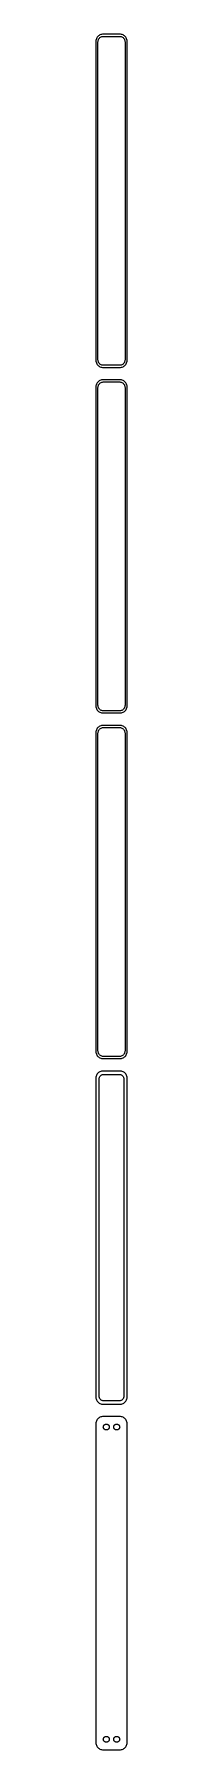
# Model space of a CAD drawing. Header units: metres. Extents: x -11 to 11, y 1125 to 2361.
import ezdxf

# ---------------------------------------------------------------- set-up
doc = ezdxf.new("R2010")
doc.units = ezdxf.units.M

msp = doc.modelspace()

# ---------------------------------------------------------------- linework, layer by layer
for p, q in [((-7.79507, 2360.76), (-8.37889, 2360.52)), ((-7.1869, 2360.91), (-7.79507, 2360.76)), ((-6.56395, 2360.99), (-7.1869, 2360.91)), ((6.56395, 2360.99), (-6.56395, 2360.99)), ((7.1869, 2360.91), (6.56395, 2360.99)), ((7.79507, 2360.76), (7.1869, 2360.91)), ((8.37889, 2360.52), (7.79507, 2360.76)), ((-11.2106, 2356.63), (-11.25, 2356)), ((-11.25, 2356), (-11.25, 2126)), ((-11.0929, 2357.24), (-11.2106, 2356.63)), ((-10.8989, 2357.84), (-11.0929, 2357.24)), ((-10.6315, 2358.41), (-10.8989, 2357.84)), ((-10.2951, 2358.94), (-10.6315, 2358.41)), ((-9.89484, 2359.42), (-10.2951, 2358.94)), ((-9.43712, 2359.85), (-9.89484, 2359.42)), ((-9.75, 2355.5), (-9.71844, 2356)), ((-9.75, 2126.5), (-9.75, 2355.5)), ((-9.71844, 2356), (-9.62433, 2356.49)), ((-9.62433, 2356.49), (-9.4691, 2356.97)), ((-9.4691, 2356.97), (-9.25522, 2357.43)), ((-8.92912, 2360.22), (-9.43712, 2359.85)), ((-9.25522, 2357.43), (-8.98605, 2357.85)), ((-8.98605, 2357.85), (-8.66586, 2358.24)), ((-8.37889, 2360.52), (-8.92912, 2360.22)), ((-8.66586, 2358.24), (-8.29968, 2358.58)), ((-8.29968, 2358.58), (-7.8933, 2358.88)), ((-7.8933, 2358.88), (-7.45311, 2359.12)), ((-7.45311, 2359.12), (-6.98605, 2359.3)), ((-6.98605, 2359.3), (-6.49951, 2359.43)), ((-6.49951, 2359.43), (-6.00116, 2359.49)), ((-6.00116, 2359.49), (6.00116, 2359.49)), ((6.00116, 2359.49), (6.49951, 2359.43)), ((6.49951, 2359.43), (6.98605, 2359.3)), ((6.98605, 2359.3), (7.45311, 2359.12)), ((7.45311, 2359.12), (7.8933, 2358.88)), ((7.8933, 2358.88), (8.29968, 2358.58)), ((8.29968, 2358.58), (8.66586, 2358.24)), ((8.92912, 2360.22), (8.37889, 2360.52)), ((8.66586, 2358.24), (8.98605, 2357.85)), ((9.43712, 2359.85), (8.92912, 2360.22)), ((8.98605, 2357.85), (9.25522, 2357.43)), ((9.25522, 2357.43), (9.4691, 2356.97)), ((9.89484, 2359.42), (9.43712, 2359.85)), ((9.4691, 2356.97), (9.62433, 2356.49)), ((9.62433, 2356.49), (9.71844, 2356)), ((9.71844, 2356), (9.75, 2355.5)), ((9.75, 2355.5), (9.75, 2126.5)), ((10.2951, 2358.94), (9.89484, 2359.42)), ((10.6315, 2358.41), (10.2951, 2358.94)), ((10.8989, 2357.84), (10.6315, 2358.41)), ((11.0929, 2357.24), (10.8989, 2357.84)), ((11.2106, 2356.63), (11.0929, 2357.24)), ((11.25, 2356), (11.2106, 2356.63)), ((11.25, 2126), (11.25, 2356)), ((-11.25, 2126), (-11.2106, 2125.37)), ((-9.71844, 2126), (-9.75, 2126.5)), ((-9.62433, 2125.51), (-9.71844, 2126)), ((9.71844, 2126), (9.62433, 2125.51)), ((9.75, 2126.5), (9.71844, 2126)), ((11.2106, 2125.37), (11.25, 2126)), ((-11.2106, 2125.37), (-11.0929, 2124.76)), ((-11.0929, 2124.76), (-10.8989, 2124.16)), ((-10.8989, 2124.16), (-10.6315, 2123.59)), ((-10.6315, 2123.59), (-10.2951, 2123.06)), ((-10.2951, 2123.06), (-9.89484, 2122.58)), ((-9.89484, 2122.58), (-9.43712, 2122.15)), ((-9.4691, 2125.03), (-9.62433, 2125.51)), ((-9.25522, 2124.57), (-9.4691, 2125.03)), ((-9.43712, 2122.15), (-8.92912, 2121.78)), ((-8.98605, 2124.15), (-9.25522, 2124.57)), ((-8.66586, 2123.76), (-8.98605, 2124.15)), ((-8.92912, 2121.78), (-8.37889, 2121.48)), ((-8.29968, 2123.42), (-8.66586, 2123.76)), ((-8.37889, 2121.48), (-7.79507, 2121.24)), ((-7.8933, 2123.12), (-8.29968, 2123.42)), ((-7.45311, 2122.88), (-7.8933, 2123.12)), ((-7.79507, 2121.24), (-7.1869, 2121.09)), ((-6.98605, 2122.7), (-7.45311, 2122.88)), ((-7.1869, 2121.09), (-6.56395, 2121.01)), ((-6.49951, 2122.57), (-6.98605, 2122.7)), ((-6.56395, 2121.01), (6.56395, 2121.01)), ((-6.00116, 2122.51), (-6.49951, 2122.57)), ((6.00116, 2122.51), (-6.00116, 2122.51)), ((6.49951, 2122.57), (6.00116, 2122.51)), ((6.98605, 2122.7), (6.49951, 2122.57)), ((6.56395, 2121.01), (7.1869, 2121.09)), ((7.45311, 2122.88), (6.98605, 2122.7)), ((7.1869, 2121.09), (7.79507, 2121.24)), ((7.8933, 2123.12), (7.45311, 2122.88)), ((7.79507, 2121.24), (8.37889, 2121.48)), ((8.29968, 2123.42), (7.8933, 2123.12)), ((8.66586, 2123.76), (8.29968, 2123.42)), ((8.37889, 2121.48), (8.92912, 2121.78)), ((8.98605, 2124.15), (8.66586, 2123.76)), ((8.92912, 2121.78), (9.43712, 2122.15)), ((9.25522, 2124.57), (8.98605, 2124.15)), ((9.4691, 2125.03), (9.25522, 2124.57)), ((9.43712, 2122.15), (9.89484, 2122.58)), ((9.62433, 2125.51), (9.4691, 2125.03)), ((9.89484, 2122.58), (10.2951, 2123.06)), ((10.2951, 2123.06), (10.6315, 2123.59)), ((10.6315, 2123.59), (10.8989, 2124.16)), ((10.8989, 2124.16), (11.0929, 2124.76)), ((11.0929, 2124.76), (11.2106, 2125.37)), ((-11.2106, 2107.63), (-11.25, 2107)), ((-11.25, 2107), (-11.25, 1877)), ((-11.0929, 2108.24), (-11.2106, 2107.63)), ((-10.8989, 2108.84), (-11.0929, 2108.24)), ((-10.6315, 2109.41), (-10.8989, 2108.84)), ((-10.2951, 2109.94), (-10.6315, 2109.41)), ((-9.89484, 2110.42), (-10.2951, 2109.94)), ((-9.43712, 2110.85), (-9.89484, 2110.42)), ((-9.75, 2106.5), (-9.71844, 2107)), ((-9.75, 1877.5), (-9.75, 2106.5)), ((-9.71844, 2107), (-9.62433, 2107.49)), ((-9.62433, 2107.49), (-9.4691, 2107.97)), ((-9.4691, 2107.97), (-9.25522, 2108.43)), ((-8.92912, 2111.22), (-9.43712, 2110.85)), ((-9.25522, 2108.43), (-8.98605, 2108.85)), ((-8.98605, 2108.85), (-8.66586, 2109.24)), ((-8.37889, 2111.52), (-8.92912, 2111.22)), ((-8.66586, 2109.24), (-8.29968, 2109.58)), ((-7.79507, 2111.76), (-8.37889, 2111.52)), ((-8.29968, 2109.58), (-7.8933, 2109.88)), ((-7.8933, 2109.88), (-7.45311, 2110.12)), ((-7.1869, 2111.91), (-7.79507, 2111.76)), ((-7.45311, 2110.12), (-6.98605, 2110.3)), ((-6.56395, 2111.99), (-7.1869, 2111.91)), ((-6.98605, 2110.3), (-6.49951, 2110.43)), ((6.56395, 2111.99), (-6.56395, 2111.99)), ((-6.49951, 2110.43), (-6.00116, 2110.49)), ((-6.00116, 2110.49), (6.00116, 2110.49)), ((6.00116, 2110.49), (6.49951, 2110.43)), ((6.49951, 2110.43), (6.98605, 2110.3)), ((7.1869, 2111.91), (6.56395, 2111.99)), ((6.98605, 2110.3), (7.45311, 2110.12)), ((7.79507, 2111.76), (7.1869, 2111.91)), ((7.45311, 2110.12), (7.8933, 2109.88)), ((8.37889, 2111.52), (7.79507, 2111.76)), ((7.8933, 2109.88), (8.29968, 2109.58)), ((8.29968, 2109.58), (8.66586, 2109.24)), ((8.92912, 2111.22), (8.37889, 2111.52)), ((8.66586, 2109.24), (8.98605, 2108.85)), ((9.43712, 2110.85), (8.92912, 2111.22)), ((8.98605, 2108.85), (9.25522, 2108.43)), ((9.25522, 2108.43), (9.4691, 2107.97)), ((9.89484, 2110.42), (9.43712, 2110.85)), ((9.4691, 2107.97), (9.62433, 2107.49)), ((9.62433, 2107.49), (9.71844, 2107)), ((9.71844, 2107), (9.75, 2106.5)), ((9.75, 2106.5), (9.75, 1877.5)), ((10.2951, 2109.94), (9.89484, 2110.42)), ((10.6315, 2109.41), (10.2951, 2109.94)), ((10.8989, 2108.84), (10.6315, 2109.41)), ((11.0929, 2108.24), (10.8989, 2108.84)), ((11.2106, 2107.63), (11.0929, 2108.24)), ((11.25, 2107), (11.2106, 2107.63)), ((11.25, 1877), (11.25, 2107)), ((-11.25, 1877), (-11.2106, 1876.37)), ((-11.2106, 1876.37), (-11.0929, 1875.76)), ((-11.0929, 1875.76), (-10.8989, 1875.16)), ((-10.8989, 1875.16), (-10.6315, 1874.59)), ((-10.6315, 1874.59), (-10.2951, 1874.06)), ((-10.2951, 1874.06), (-9.89484, 1873.58)), ((-9.89484, 1873.58), (-9.43712, 1873.15)), ((-9.71844, 1877), (-9.75, 1877.5)), ((-9.62433, 1876.51), (-9.71844, 1877)), ((-9.4691, 1876.03), (-9.62433, 1876.51)), ((-9.25522, 1875.57), (-9.4691, 1876.03)), ((-9.43712, 1873.15), (-8.92912, 1872.78)), ((-8.98605, 1875.15), (-9.25522, 1875.57)), ((-8.66586, 1874.76), (-8.98605, 1875.15)), ((-8.92912, 1872.78), (-8.37889, 1872.48)), ((-8.29968, 1874.42), (-8.66586, 1874.76)), ((-8.37889, 1872.48), (-7.79507, 1872.24)), ((-7.8933, 1874.12), (-8.29968, 1874.42)), ((-7.45311, 1873.88), (-7.8933, 1874.12)), ((-7.79507, 1872.24), (-7.1869, 1872.09)), ((-6.98605, 1873.7), (-7.45311, 1873.88)), ((-7.1869, 1872.09), (-6.56395, 1872.01)), ((-6.49951, 1873.57), (-6.98605, 1873.7)), ((-6.56395, 1872.01), (6.56395, 1872.01)), ((-6.00116, 1873.51), (-6.49951, 1873.57)), ((6.00116, 1873.51), (-6.00116, 1873.51)), ((6.49951, 1873.57), (6.00116, 1873.51)), ((6.98605, 1873.7), (6.49951, 1873.57)), ((6.56395, 1872.01), (7.1869, 1872.09)), ((7.45311, 1873.88), (6.98605, 1873.7)), ((7.1869, 1872.09), (7.79507, 1872.24)), ((7.8933, 1874.12), (7.45311, 1873.88)), ((7.79507, 1872.24), (8.37889, 1872.48)), ((8.29968, 1874.42), (7.8933, 1874.12)), ((8.66586, 1874.76), (8.29968, 1874.42)), ((8.37889, 1872.48), (8.92912, 1872.78)), ((8.98605, 1875.15), (8.66586, 1874.76)), ((8.92912, 1872.78), (9.43712, 1873.15)), ((9.25522, 1875.57), (8.98605, 1875.15)), ((9.4691, 1876.03), (9.25522, 1875.57)), ((9.43712, 1873.15), (9.89484, 1873.58)), ((9.62433, 1876.51), (9.4691, 1876.03)), ((9.71844, 1877), (9.62433, 1876.51)), ((9.75, 1877.5), (9.71844, 1877)), ((9.89484, 1873.58), (10.2951, 1874.06)), ((10.2951, 1874.06), (10.6315, 1874.59)), ((10.6315, 1874.59), (10.8989, 1875.16)), ((10.8989, 1875.16), (11.0929, 1875.76)), ((11.0929, 1875.76), (11.2106, 1876.37)), ((11.2106, 1876.37), (11.25, 1877)), ((-11.2106, 1858.63), (-11.25, 1858)), ((-11.25, 1858), (-11.25, 1628)), ((-11.0929, 1859.24), (-11.2106, 1858.63)), ((-10.8989, 1859.84), (-11.0929, 1859.24)), ((-10.6315, 1860.41), (-10.8989, 1859.84)), ((-10.2951, 1860.94), (-10.6315, 1860.41)), ((-9.89484, 1861.42), (-10.2951, 1860.94)), ((-9.43712, 1861.85), (-9.89484, 1861.42)), ((-9.75, 1857.5), (-9.71844, 1858)), ((-9.75, 1628.5), (-9.75, 1857.5)), ((-9.71844, 1858), (-9.62433, 1858.49)), ((-9.62433, 1858.49), (-9.4691, 1858.97)), ((-9.4691, 1858.97), (-9.25522, 1859.43)), ((-8.92912, 1862.22), (-9.43712, 1861.85)), ((-9.25522, 1859.43), (-8.98605, 1859.85)), ((-8.98605, 1859.85), (-8.66586, 1860.24)), ((-8.37889, 1862.52), (-8.92912, 1862.22)), ((-8.66586, 1860.24), (-8.29968, 1860.58)), ((-7.79507, 1862.76), (-8.37889, 1862.52)), ((-8.29968, 1860.58), (-7.8933, 1860.88)), ((-7.8933, 1860.88), (-7.45311, 1861.12)), ((-7.1869, 1862.91), (-7.79507, 1862.76)), ((-7.45311, 1861.12), (-6.98605, 1861.3)), ((-6.56395, 1862.99), (-7.1869, 1862.91)), ((-6.98605, 1861.3), (-6.49951, 1861.43)), ((6.56395, 1862.99), (-6.56395, 1862.99)), ((-6.49951, 1861.43), (-6.00116, 1861.49)), ((-6.00116, 1861.49), (6.00116, 1861.49)), ((6.00116, 1861.49), (6.49951, 1861.43)), ((6.49951, 1861.43), (6.98605, 1861.3)), ((7.1869, 1862.91), (6.56395, 1862.99)), ((6.98605, 1861.3), (7.45311, 1861.12)), ((7.79507, 1862.76), (7.1869, 1862.91)), ((7.45311, 1861.12), (7.8933, 1860.88)), ((8.37889, 1862.52), (7.79507, 1862.76)), ((7.8933, 1860.88), (8.29968, 1860.58)), ((8.29968, 1860.58), (8.66586, 1860.24)), ((8.92912, 1862.22), (8.37889, 1862.52)), ((8.66586, 1860.24), (8.98605, 1859.85)), ((9.43712, 1861.85), (8.92912, 1862.22)), ((8.98605, 1859.85), (9.25522, 1859.43)), ((9.25522, 1859.43), (9.4691, 1858.97)), ((9.89484, 1861.42), (9.43712, 1861.85)), ((9.4691, 1858.97), (9.62433, 1858.49)), ((9.62433, 1858.49), (9.71844, 1858)), ((9.71844, 1858), (9.75, 1857.5)), ((9.75, 1857.5), (9.75, 1628.5)), ((10.2951, 1860.94), (9.89484, 1861.42)), ((10.6315, 1860.41), (10.2951, 1860.94)), ((10.8989, 1859.84), (10.6315, 1860.41)), ((11.0929, 1859.24), (10.8989, 1859.84)), ((11.2106, 1858.63), (11.0929, 1859.24)), ((11.25, 1858), (11.2106, 1858.63)), ((11.25, 1628), (11.25, 1858)), ((-11.25, 1628), (-11.2106, 1627.37)), ((-11.2106, 1627.37), (-11.0929, 1626.76)), ((-11.0929, 1626.76), (-10.8989, 1626.16)), ((-10.8989, 1626.16), (-10.6315, 1625.59)), ((-10.6315, 1625.59), (-10.2951, 1625.06)), ((-10.2951, 1625.06), (-9.89484, 1624.58)), ((-9.89484, 1624.58), (-9.43712, 1624.15)), ((-9.71844, 1628), (-9.75, 1628.5)), ((-9.62433, 1627.51), (-9.71844, 1628)), ((-9.4691, 1627.03), (-9.62433, 1627.51)), ((-9.25522, 1626.57), (-9.4691, 1627.03)), ((-9.43712, 1624.15), (-8.92912, 1623.78)), ((-8.98605, 1626.15), (-9.25522, 1626.57)), ((-8.66586, 1625.76), (-8.98605, 1626.15)), ((-8.92912, 1623.78), (-8.37889, 1623.48)), ((-8.29968, 1625.42), (-8.66586, 1625.76)), ((-8.37889, 1623.48), (-7.79507, 1623.24)), ((-7.8933, 1625.12), (-8.29968, 1625.42)), ((-7.45311, 1624.88), (-7.8933, 1625.12)), ((-7.79507, 1623.24), (-7.1869, 1623.09)), ((-6.98605, 1624.7), (-7.45311, 1624.88)), ((-7.1869, 1623.09), (-6.56395, 1623.01)), ((-6.49951, 1624.57), (-6.98605, 1624.7)), ((-6.56395, 1623.01), (6.56395, 1623.01)), ((-6.00116, 1624.51), (-6.49951, 1624.57)), ((6.00116, 1624.51), (-6.00116, 1624.51)), ((6.49951, 1624.57), (6.00116, 1624.51)), ((6.98605, 1624.7), (6.49951, 1624.57)), ((6.56395, 1623.01), (7.1869, 1623.09)), ((7.45311, 1624.88), (6.98605, 1624.7)), ((7.1869, 1623.09), (7.79507, 1623.24)), ((7.8933, 1625.12), (7.45311, 1624.88)), ((7.79507, 1623.24), (8.37889, 1623.48)), ((8.29968, 1625.42), (7.8933, 1625.12)), ((8.66586, 1625.76), (8.29968, 1625.42)), ((8.37889, 1623.48), (8.92912, 1623.78)), ((8.98605, 1626.15), (8.66586, 1625.76)), ((8.92912, 1623.78), (9.43712, 1624.15)), ((9.25522, 1626.57), (8.98605, 1626.15)), ((9.4691, 1627.03), (9.25522, 1626.57)), ((9.43712, 1624.15), (9.89484, 1624.58)), ((9.62433, 1627.51), (9.4691, 1627.03)), ((9.71844, 1628), (9.62433, 1627.51)), ((9.75, 1628.5), (9.71844, 1628)), ((9.89484, 1624.58), (10.2951, 1625.06)), ((10.2951, 1625.06), (10.6315, 1625.59)), ((10.6315, 1625.59), (10.8989, 1626.16)), ((10.8989, 1626.16), (11.0929, 1626.76)), ((11.0929, 1626.76), (11.2106, 1627.37)), ((11.2106, 1627.37), (11.25, 1628)), ((-11.2106, 1609.63), (-11.25, 1609)), ((-11.25, 1609), (-11.25, 1379)), ((-11.0929, 1610.24), (-11.2106, 1609.63)), ((-10.8989, 1610.84), (-11.0929, 1610.24)), ((-10.6315, 1611.41), (-10.8989, 1610.84)), ((-10.2951, 1611.94), (-10.6315, 1611.41)), ((-9.89484, 1612.42), (-10.2951, 1611.94)), ((-9.43712, 1612.85), (-9.89484, 1612.42)), ((-8.92912, 1613.22), (-9.43712, 1612.85)), ((-8.37889, 1613.52), (-8.92912, 1613.22)), ((-8.86292, 1608.5), (-8.83836, 1608.89)), ((-8.86292, 1379.5), (-8.86292, 1608.5)), ((-8.83836, 1608.89), (-8.76512, 1609.27)), ((-8.76512, 1609.27), (-8.64432, 1609.65)), ((-8.64432, 1609.65), (-8.47786, 1610)), ((-8.47786, 1610), (-8.2684, 1610.33)), ((-7.79507, 1613.76), (-8.37889, 1613.52)), ((-8.2684, 1610.33), (-8.01921, 1610.63)), ((-8.01921, 1610.63), (-7.73424, 1610.9)), ((-7.1869, 1613.91), (-7.79507, 1613.76)), ((-7.73424, 1610.9), (-7.41798, 1611.13)), ((-7.41798, 1611.13), (-7.07541, 1611.32)), ((-6.56395, 1613.99), (-7.1869, 1613.91)), ((-7.07541, 1611.32), (-6.71194, 1611.46)), ((-6.71194, 1611.46), (-6.3333, 1611.56)), ((6.56395, 1613.99), (-6.56395, 1613.99)), ((-6.3333, 1611.56), (-5.94545, 1611.61)), ((-5.94545, 1611.61), (5.94545, 1611.61)), ((5.94545, 1611.61), (6.3333, 1611.56)), ((6.3333, 1611.56), (6.71194, 1611.46)), ((7.1869, 1613.91), (6.56395, 1613.99)), ((6.71194, 1611.46), (7.07541, 1611.32)), ((7.07541, 1611.32), (7.41798, 1611.13)), ((7.79507, 1613.76), (7.1869, 1613.91)), ((7.41798, 1611.13), (7.73424, 1610.9)), ((7.73424, 1610.9), (8.01921, 1610.63)), ((8.37889, 1613.52), (7.79507, 1613.76)), ((8.01921, 1610.63), (8.2684, 1610.33)), ((8.2684, 1610.33), (8.47786, 1610)), ((8.92912, 1613.22), (8.37889, 1613.52)), ((8.47786, 1610), (8.64432, 1609.65)), ((8.64432, 1609.65), (8.76512, 1609.27)), ((8.76512, 1609.27), (8.83836, 1608.89)), ((8.83836, 1608.89), (8.86292, 1608.5)), ((8.86292, 1608.5), (8.86292, 1379.5)), ((9.43712, 1612.85), (8.92912, 1613.22)), ((9.89484, 1612.42), (9.43712, 1612.85)), ((10.2951, 1611.94), (9.89484, 1612.42)), ((10.6315, 1611.41), (10.2951, 1611.94)), ((10.8989, 1610.84), (10.6315, 1611.41)), ((11.0929, 1610.24), (10.8989, 1610.84)), ((11.2106, 1609.63), (11.0929, 1610.24)), ((11.25, 1609), (11.2106, 1609.63)), ((11.25, 1379), (11.25, 1609)), ((-11.25, 1379), (-11.2106, 1378.37)), ((-11.2106, 1378.37), (-11.0929, 1377.76)), ((-11.0929, 1377.76), (-10.8989, 1377.16)), ((-10.8989, 1377.16), (-10.6315, 1376.59)), ((-10.6315, 1376.59), (-10.2951, 1376.06)), ((-10.2951, 1376.06), (-9.89484, 1375.58)), ((-9.89484, 1375.58), (-9.43712, 1375.15)), ((-9.43712, 1375.15), (-8.92912, 1374.78)), ((-8.92912, 1374.78), (-8.37889, 1374.48)), ((-8.83836, 1379.11), (-8.86292, 1379.5)), ((-8.76512, 1378.73), (-8.83836, 1379.11)), ((-8.64432, 1378.35), (-8.76512, 1378.73)), ((-8.47786, 1378), (-8.64432, 1378.35)), ((-8.2684, 1377.67), (-8.47786, 1378)), ((-8.37889, 1374.48), (-7.79507, 1374.24)), ((-8.01921, 1377.37), (-8.2684, 1377.67)), ((-7.73424, 1377.1), (-8.01921, 1377.37)), ((-7.79507, 1374.24), (-7.1869, 1374.09)), ((-7.41798, 1376.87), (-7.73424, 1377.1)), ((-7.07541, 1376.68), (-7.41798, 1376.87)), ((-7.1869, 1374.09), (-6.56395, 1374.01)), ((-6.71194, 1376.54), (-7.07541, 1376.68)), ((-6.3333, 1376.44), (-6.71194, 1376.54)), ((-6.56395, 1374.01), (6.56395, 1374.01)), ((-5.94545, 1376.39), (-6.3333, 1376.44)), ((5.94545, 1376.39), (-5.94545, 1376.39)), ((6.3333, 1376.44), (5.94545, 1376.39)), ((6.71194, 1376.54), (6.3333, 1376.44)), ((6.56395, 1374.01), (7.1869, 1374.09)), ((7.07541, 1376.68), (6.71194, 1376.54)), ((7.41798, 1376.87), (7.07541, 1376.68)), ((7.1869, 1374.09), (7.79507, 1374.24)), ((7.73424, 1377.1), (7.41798, 1376.87)), ((8.01921, 1377.37), (7.73424, 1377.1)), ((7.79507, 1374.24), (8.37889, 1374.48)), ((8.2684, 1377.67), (8.01921, 1377.37)), ((8.47786, 1378), (8.2684, 1377.67)), ((8.37889, 1374.48), (8.92912, 1374.78)), ((8.64432, 1378.35), (8.47786, 1378)), ((8.76512, 1378.73), (8.64432, 1378.35)), ((8.83836, 1379.11), (8.76512, 1378.73)), ((8.86292, 1379.5), (8.83836, 1379.11)), ((8.92912, 1374.78), (9.43712, 1375.15)), ((9.43712, 1375.15), (9.89484, 1375.58)), ((9.89484, 1375.58), (10.2951, 1376.06)), ((10.2951, 1376.06), (10.6315, 1376.59)), ((10.6315, 1376.59), (10.8989, 1377.16)), ((10.8989, 1377.16), (11.0929, 1377.76)), ((11.0929, 1377.76), (11.2106, 1378.37)), ((11.2106, 1378.37), (11.25, 1379)), ((-11.2106, 1360.63), (-11.25, 1360)), ((-11.25, 1360), (-11.25, 1130)), ((-11.0929, 1361.24), (-11.2106, 1360.63)), ((-10.8989, 1361.84), (-11.0929, 1361.24)), ((-10.6315, 1362.41), (-10.8989, 1361.84)), ((-10.2951, 1362.94), (-10.6315, 1362.41)), ((-9.89484, 1363.42), (-10.2951, 1362.94)), ((-9.43712, 1363.85), (-9.89484, 1363.42)), ((-8.92912, 1364.22), (-9.43712, 1363.85)), ((-8.37889, 1364.52), (-8.92912, 1364.22)), ((-7.79507, 1364.76), (-8.37889, 1364.52)), ((-7.1869, 1364.91), (-7.79507, 1364.76)), ((-6.56395, 1364.99), (-7.1869, 1364.91)), ((6.56395, 1364.99), (-6.56395, 1364.99)), ((-4.40984, 1359.53), (-4.1501, 1359.6)), ((-4.1501, 1359.6), (-3.88406, 1359.63)), ((-3.88406, 1359.63), (-3.61592, 1359.63)), ((-3.61592, 1359.63), (-3.34988, 1359.6)), ((-3.34988, 1359.6), (-3.09015, 1359.53)), ((3.09015, 1359.53), (3.34988, 1359.6)), ((3.34988, 1359.6), (3.61592, 1359.63)), ((3.61592, 1359.63), (3.88406, 1359.63)), ((3.88406, 1359.63), (4.1501, 1359.6)), ((4.1501, 1359.6), (4.40984, 1359.53)), ((7.1869, 1364.91), (6.56395, 1364.99)), ((7.79507, 1364.76), (7.1869, 1364.91)), ((8.37889, 1364.52), (7.79507, 1364.76)), ((8.92912, 1364.22), (8.37889, 1364.52)), ((9.43712, 1363.85), (8.92912, 1364.22)), ((9.89484, 1363.42), (9.43712, 1363.85)), ((10.2951, 1362.94), (9.89484, 1363.42)), ((10.6315, 1362.41), (10.2951, 1362.94)), ((10.8989, 1361.84), (10.6315, 1362.41)), ((11.0929, 1361.24), (10.8989, 1361.84)), ((11.2106, 1360.63), (11.0929, 1361.24)), ((11.25, 1360), (11.2106, 1360.63)), ((11.25, 1130), (11.25, 1360)), ((-5.88528, 1357.5), (-5.86845, 1357.77)), ((-5.86845, 1357.23), (-5.88528, 1357.5)), ((-5.86845, 1357.77), (-5.81821, 1358.03)), ((-5.81821, 1356.97), (-5.86845, 1357.23)), ((-5.81821, 1358.03), (-5.73534, 1358.29)), ((-5.73534, 1356.71), (-5.81821, 1356.97)), ((-5.73534, 1358.29), (-5.62117, 1358.53)), ((-5.62117, 1356.47), (-5.73534, 1356.71)), ((-5.62117, 1358.53), (-5.47748, 1358.76)), ((-5.47748, 1356.24), (-5.62117, 1356.47)), ((-5.47748, 1358.76), (-5.30655, 1358.96)), ((-5.30655, 1356.04), (-5.47748, 1356.24)), ((-5.30655, 1358.96), (-5.11108, 1359.15)), ((-5.11108, 1355.85), (-5.30655, 1356.04)), ((-5.11108, 1359.15), (-4.89413, 1359.3)), ((-4.89413, 1355.7), (-5.11108, 1355.85)), ((-4.89413, 1359.3), (-4.65915, 1359.43)), ((-4.65915, 1355.57), (-4.89413, 1355.7)), ((-4.65915, 1359.43), (-4.40984, 1359.53)), ((-4.40984, 1355.47), (-4.65915, 1355.57)), ((-4.1501, 1355.4), (-4.40984, 1355.47)), ((-3.88406, 1355.37), (-4.1501, 1355.4)), ((-3.61592, 1355.37), (-3.88406, 1355.37)), ((-3.34988, 1355.4), (-3.61592, 1355.37)), ((-3.09015, 1355.47), (-3.34988, 1355.4)), ((-3.09015, 1359.53), (-2.84084, 1359.43)), ((-2.84084, 1355.57), (-3.09015, 1355.47)), ((-2.84084, 1359.43), (-2.60585, 1359.3)), ((-2.60585, 1355.7), (-2.84084, 1355.57)), ((-2.60585, 1359.3), (-2.3889, 1359.15)), ((-2.3889, 1355.85), (-2.60585, 1355.7)), ((-2.3889, 1359.15), (-2.19344, 1358.96)), ((-2.19344, 1356.04), (-2.3889, 1355.85)), ((-2.19344, 1358.96), (-2.02251, 1358.76)), ((-2.02251, 1356.24), (-2.19344, 1356.04)), ((-2.02251, 1358.76), (-1.87881, 1358.53)), ((-1.87881, 1356.47), (-2.02251, 1356.24)), ((-1.87881, 1358.53), (-1.76465, 1358.29)), ((-1.76465, 1356.71), (-1.87881, 1356.47)), ((-1.76465, 1358.29), (-1.68178, 1358.03)), ((-1.68178, 1356.97), (-1.76465, 1356.71)), ((-1.68178, 1358.03), (-1.63153, 1357.77)), ((-1.63153, 1357.23), (-1.68178, 1356.97)), ((-1.63153, 1357.77), (-1.6147, 1357.5)), ((-1.6147, 1357.5), (-1.63153, 1357.23)), ((1.6147, 1357.5), (1.63153, 1357.77)), ((1.63153, 1357.23), (1.6147, 1357.5)), ((1.63153, 1357.77), (1.68178, 1358.03)), ((1.68178, 1356.97), (1.63153, 1357.23)), ((1.68178, 1358.03), (1.76465, 1358.29)), ((1.76465, 1356.71), (1.68178, 1356.97)), ((1.76465, 1358.29), (1.87881, 1358.53)), ((1.87881, 1356.47), (1.76465, 1356.71)), ((1.87881, 1358.53), (2.02251, 1358.76)), ((2.02251, 1356.24), (1.87881, 1356.47)), ((2.02251, 1358.76), (2.19344, 1358.96)), ((2.19344, 1356.04), (2.02251, 1356.24)), ((2.19344, 1358.96), (2.3889, 1359.15)), ((2.3889, 1355.85), (2.19344, 1356.04)), ((2.3889, 1359.15), (2.60585, 1359.3)), ((2.60585, 1355.7), (2.3889, 1355.85)), ((2.60585, 1359.3), (2.84084, 1359.43)), ((2.84084, 1355.57), (2.60585, 1355.7)), ((2.84084, 1359.43), (3.09015, 1359.53)), ((3.09015, 1355.47), (2.84084, 1355.57)), ((3.34988, 1355.4), (3.09015, 1355.47)), ((3.61592, 1355.37), (3.34988, 1355.4)), ((3.88406, 1355.37), (3.61592, 1355.37)), ((4.1501, 1355.4), (3.88406, 1355.37)), ((4.40984, 1355.47), (4.1501, 1355.4)), ((4.40984, 1359.53), (4.65915, 1359.43)), ((4.65915, 1355.57), (4.40984, 1355.47)), ((4.65915, 1359.43), (4.89413, 1359.3)), ((4.89413, 1355.7), (4.65915, 1355.57)), ((4.89413, 1359.3), (5.11108, 1359.15)), ((5.11108, 1355.85), (4.89413, 1355.7)), ((5.11108, 1359.15), (5.30655, 1358.96)), ((5.30655, 1356.04), (5.11108, 1355.85)), ((5.30655, 1358.96), (5.47748, 1358.76)), ((5.47748, 1356.24), (5.30655, 1356.04)), ((5.47748, 1358.76), (5.62117, 1358.53)), ((5.62117, 1356.47), (5.47748, 1356.24)), ((5.62117, 1358.53), (5.73534, 1358.29)), ((5.73534, 1356.71), (5.62117, 1356.47)), ((5.73534, 1358.29), (5.81821, 1358.03)), ((5.81821, 1356.97), (5.73534, 1356.71)), ((5.81821, 1358.03), (5.86845, 1357.77)), ((5.86845, 1357.23), (5.81821, 1356.97)), ((5.86845, 1357.77), (5.88528, 1357.5)), ((5.88528, 1357.5), (5.86845, 1357.23)), ((-11.25, 1130), (-11.2106, 1129.37)), ((-11.2106, 1129.37), (-11.0929, 1128.76)), ((-11.0929, 1128.76), (-10.8989, 1128.16)), ((-10.8989, 1128.16), (-10.6315, 1127.59)), ((-10.6315, 1127.59), (-10.2951, 1127.06)), ((-10.2951, 1127.06), (-9.89484, 1126.58)), ((-9.89484, 1126.58), (-9.43712, 1126.15)), ((-9.43712, 1126.15), (-8.92912, 1125.78)), ((-8.92912, 1125.78), (-8.37889, 1125.48)), ((-8.37889, 1125.48), (-7.79507, 1125.24)), ((-7.79507, 1125.24), (-7.1869, 1125.09)), ((-7.1869, 1125.09), (-6.56395, 1125.01)), ((-6.56395, 1125.01), (6.56395, 1125.01)), ((-5.88528, 1132.5), (-5.86845, 1132.77)), ((-5.86845, 1132.23), (-5.88528, 1132.5)), ((-5.86845, 1132.77), (-5.81821, 1133.03)), ((-5.81821, 1131.97), (-5.86845, 1132.23)), ((-5.81821, 1133.03), (-5.73534, 1133.29)), ((-5.73534, 1131.71), (-5.81821, 1131.97)), ((-5.73534, 1133.29), (-5.62117, 1133.53)), ((-5.62117, 1131.47), (-5.73534, 1131.71)), ((-5.62117, 1133.53), (-5.47748, 1133.76)), ((-5.47748, 1131.24), (-5.62117, 1131.47)), ((-5.47748, 1133.76), (-5.30655, 1133.96)), ((-5.30655, 1131.04), (-5.47748, 1131.24)), ((-5.30655, 1133.96), (-5.11108, 1134.15)), ((-5.11108, 1130.85), (-5.30655, 1131.04)), ((-5.11108, 1134.15), (-4.89413, 1134.3)), ((-4.89413, 1130.7), (-5.11108, 1130.85)), ((-4.89413, 1134.3), (-4.65915, 1134.43)), ((-4.65915, 1130.57), (-4.89413, 1130.7)), ((-4.65915, 1134.43), (-4.40984, 1134.53)), ((-4.40984, 1130.47), (-4.65915, 1130.57)), ((-4.40984, 1134.53), (-4.1501, 1134.6)), ((-4.1501, 1130.4), (-4.40984, 1130.47)), ((-4.1501, 1134.6), (-3.88406, 1134.63)), ((-3.88406, 1130.37), (-4.1501, 1130.4)), ((-3.88406, 1134.63), (-3.61592, 1134.63)), ((-3.61592, 1130.37), (-3.88406, 1130.37)), ((-3.61592, 1134.63), (-3.34988, 1134.6)), ((-3.34988, 1130.4), (-3.61592, 1130.37)), ((-3.34988, 1134.6), (-3.09015, 1134.53)), ((-3.09015, 1130.47), (-3.34988, 1130.4)), ((-3.09015, 1134.53), (-2.84084, 1134.43)), ((-2.84084, 1130.57), (-3.09015, 1130.47)), ((-2.84084, 1134.43), (-2.60585, 1134.3)), ((-2.60585, 1130.7), (-2.84084, 1130.57)), ((-2.60585, 1134.3), (-2.3889, 1134.15)), ((-2.3889, 1130.85), (-2.60585, 1130.7)), ((-2.3889, 1134.15), (-2.19344, 1133.96)), ((-2.19344, 1131.04), (-2.3889, 1130.85)), ((-2.19344, 1133.96), (-2.02251, 1133.76)), ((-2.02251, 1131.24), (-2.19344, 1131.04)), ((-2.02251, 1133.76), (-1.87881, 1133.53)), ((-1.87881, 1131.47), (-2.02251, 1131.24)), ((-1.87881, 1133.53), (-1.76465, 1133.29)), ((-1.76465, 1131.71), (-1.87881, 1131.47)), ((-1.76465, 1133.29), (-1.68178, 1133.03)), ((-1.68178, 1131.97), (-1.76465, 1131.71)), ((-1.68178, 1133.03), (-1.63153, 1132.77)), ((-1.63153, 1132.23), (-1.68178, 1131.97)), ((-1.63153, 1132.77), (-1.6147, 1132.5)), ((-1.6147, 1132.5), (-1.63153, 1132.23)), ((1.6147, 1132.5), (1.63153, 1132.77)), ((1.63153, 1132.23), (1.6147, 1132.5)), ((1.63153, 1132.77), (1.68178, 1133.03)), ((1.68178, 1131.97), (1.63153, 1132.23)), ((1.68178, 1133.03), (1.76465, 1133.29)), ((1.76465, 1131.71), (1.68178, 1131.97)), ((1.76465, 1133.29), (1.87881, 1133.53)), ((1.87881, 1131.47), (1.76465, 1131.71)), ((1.87881, 1133.53), (2.02251, 1133.76)), ((2.02251, 1131.24), (1.87881, 1131.47)), ((2.02251, 1133.76), (2.19344, 1133.96)), ((2.19344, 1131.04), (2.02251, 1131.24)), ((2.19344, 1133.96), (2.3889, 1134.15)), ((2.3889, 1130.85), (2.19344, 1131.04)), ((2.3889, 1134.15), (2.60585, 1134.3)), ((2.60585, 1130.7), (2.3889, 1130.85)), ((2.60585, 1134.3), (2.84084, 1134.43)), ((2.84084, 1130.57), (2.60585, 1130.7)), ((2.84084, 1134.43), (3.09015, 1134.53)), ((3.09015, 1130.47), (2.84084, 1130.57)), ((3.09015, 1134.53), (3.34988, 1134.6)), ((3.34988, 1130.4), (3.09015, 1130.47)), ((3.34988, 1134.6), (3.61592, 1134.63)), ((3.61592, 1130.37), (3.34988, 1130.4)), ((3.61592, 1134.63), (3.88406, 1134.63)), ((3.88406, 1130.37), (3.61592, 1130.37)), ((3.88406, 1134.63), (4.1501, 1134.6)), ((4.1501, 1130.4), (3.88406, 1130.37)), ((4.1501, 1134.6), (4.40984, 1134.53)), ((4.40984, 1130.47), (4.1501, 1130.4)), ((4.40984, 1134.53), (4.65915, 1134.43)), ((4.65915, 1130.57), (4.40984, 1130.47)), ((4.65915, 1134.43), (4.89413, 1134.3)), ((4.89413, 1130.7), (4.65915, 1130.57)), ((4.89413, 1134.3), (5.11108, 1134.15)), ((5.11108, 1130.85), (4.89413, 1130.7)), ((5.11108, 1134.15), (5.30655, 1133.96)), ((5.30655, 1131.04), (5.11108, 1130.85)), ((5.30655, 1133.96), (5.47748, 1133.76)), ((5.47748, 1131.24), (5.30655, 1131.04)), ((5.47748, 1133.76), (5.62117, 1133.53)), ((5.62117, 1131.47), (5.47748, 1131.24)), ((5.62117, 1133.53), (5.73534, 1133.29)), ((5.73534, 1131.71), (5.62117, 1131.47)), ((5.73534, 1133.29), (5.81821, 1133.03)), ((5.81821, 1131.97), (5.73534, 1131.71)), ((5.81821, 1133.03), (5.86845, 1132.77)), ((5.86845, 1132.23), (5.81821, 1131.97)), ((5.86845, 1132.77), (5.88528, 1132.5)), ((5.88528, 1132.5), (5.86845, 1132.23)), ((6.56395, 1125.01), (7.1869, 1125.09)), ((7.1869, 1125.09), (7.79507, 1125.24)), ((7.79507, 1125.24), (8.37889, 1125.48)), ((8.37889, 1125.48), (8.92912, 1125.78)), ((8.92912, 1125.78), (9.43712, 1126.15)), ((9.43712, 1126.15), (9.89484, 1126.58)), ((9.89484, 1126.58), (10.2951, 1127.06)), ((10.2951, 1127.06), (10.6315, 1127.59)), ((10.6315, 1127.59), (10.8989, 1128.16)), ((10.8989, 1128.16), (11.0929, 1128.76)), ((11.0929, 1128.76), (11.2106, 1129.37)), ((11.2106, 1129.37), (11.25, 1130))]:
    msp.add_line(p, q)

doc.saveas('drawing.dxf')
